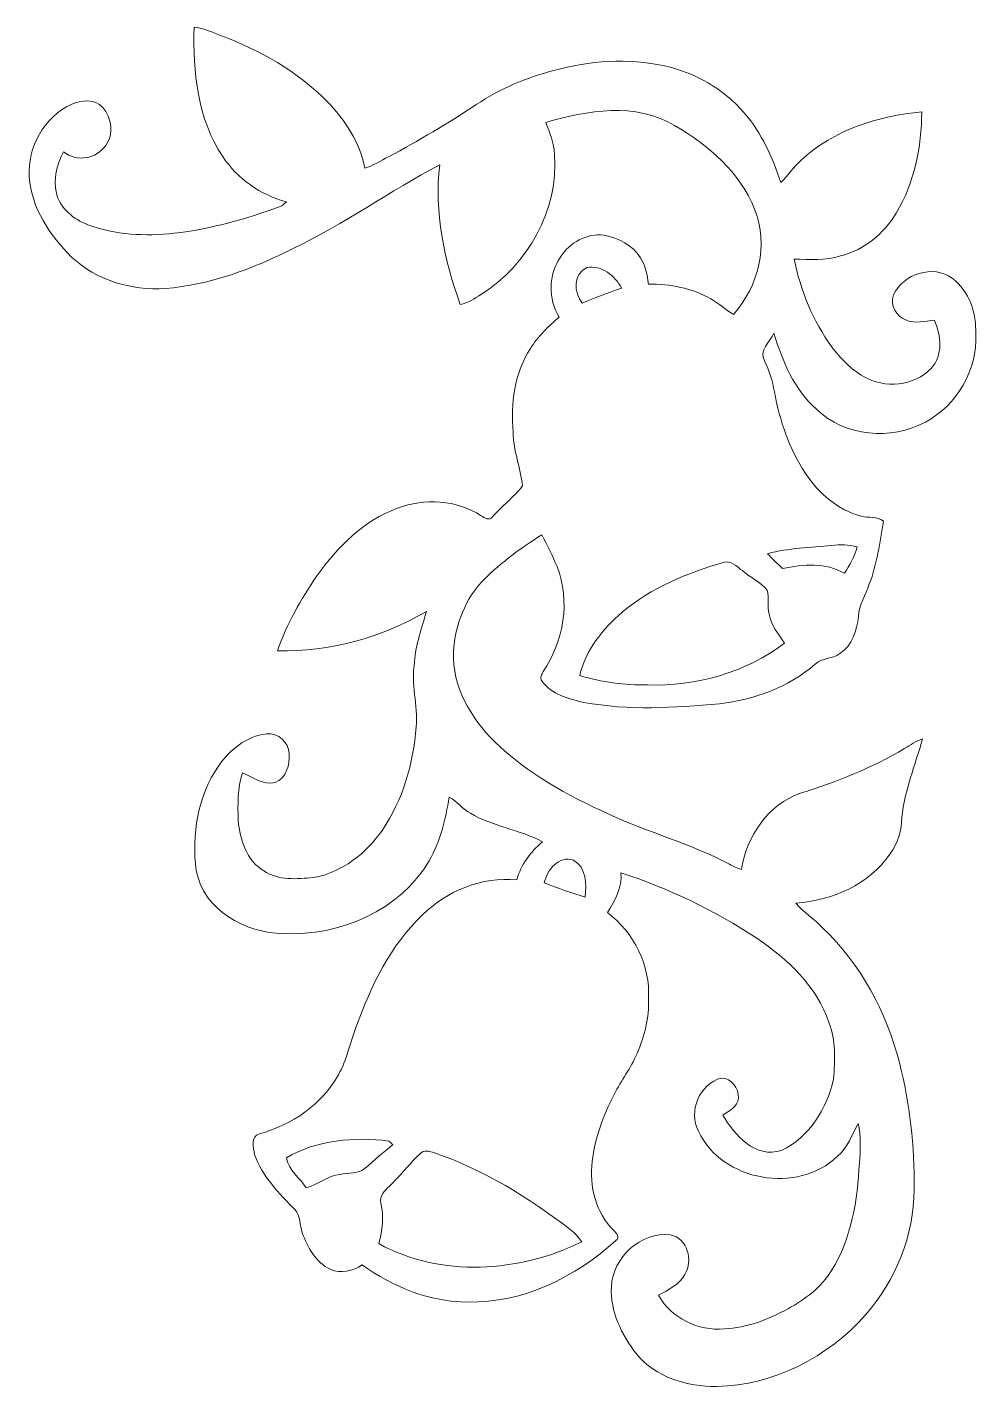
# Model space of a CAD drawing. Header units: centimetres. Extents: x -10.9 to 10.9, y -15.6 to 15.6.
import ezdxf

# ---------------------------------------------------------------- set-up
doc = ezdxf.new("R2010")
doc.units = ezdxf.units.CM
doc.header["$MEASUREMENT"] = 0
doc.layers.add('Layer 1', color=7, linetype='Continuous')

msp = doc.modelspace()

# ---------------------------------------------------------------- linework, layer by layer
at = {"layer": 'Layer 1', "color": 252, "lineweight": 9}
for points, knots in [([(-7.08289, 15.61561), (-6.86875, 15.5962), (-6.67402, 15.50095), (-6.47505, 15.42722), (-6.47505, 15.42722), (-5.57053, 15.09032), (-4.70975, 14.59996), (-4.02572, 13.91204), (-4.02572, 13.91204), (-3.61826, 13.48342), (-3.2676, 12.96942), (-3.16388, 12.37675), (-3.16388, 12.37675), (-2.96562, 12.42826), (-2.79593, 12.54574), (-2.61602, 12.63852), (-2.61602, 12.63852), (-1.92669, 13.00646), (-1.25359, 13.40545), (-0.60165, 13.83655), (-0.60165, 13.83655), (-0.06261, 14.20379), (0.54911, 14.45497), (1.17776, 14.62042), (1.17776, 14.62042), (2.0029, 14.84055), (2.88273, 14.9164), (3.72128, 14.72484), (3.72128, 14.72484), (4.42543, 14.5728), (5.08265, 14.19532), (5.55114, 13.6457), (5.55114, 13.6457), (5.95684, 13.18885), (6.20131, 12.62052), (6.39216, 12.04726), (6.39216, 12.04726), (6.55726, 12.20848), (6.68779, 12.40145), (6.85783, 12.55844), (6.85783, 12.55844), (7.6029, 13.25517), (8.63089, 13.58008), (9.6289, 13.6711), (9.6289, 13.6711), (9.62502, 12.86853), (9.4631, 12.04091), (9.04541, 11.34629), (9.04541, 11.34629), (8.76036, 10.87286), (8.30422, 10.49257), (7.762, 10.35887), (7.762, 10.35887), (7.41628, 10.25444), (7.05292, 10.27455), (6.69696, 10.28831), (6.69696, 10.28831), (6.84513, 9.57041), (7.127, 8.87191), (7.55915, 8.27748), (7.55915, 8.27748), (7.75847, 8.00549), (7.99871, 7.75888), (8.29434, 7.59203), (8.29434, 7.59203), (8.7713, 7.30416), (9.45675, 7.36943), (9.84656, 7.77547), (9.84656, 7.77547), (10.12208, 8.08062), (10.07728, 8.53148), (9.91853, 8.88108), (9.91853, 8.88108), (9.70545, 8.87013), (9.48073, 8.79147), (9.27542, 8.88461), (9.27542, 8.88461), (9.05281, 8.97069), (8.88136, 9.22715), (8.98191, 9.46457), (8.98191, 9.46457), (9.19886, 9.95176), (9.89101, 10.16907), (10.33093, 9.84803), (10.33093, 9.84803), (10.72286, 9.55418), (10.89008, 9.03807), (10.86786, 8.56217), (10.86786, 8.56217), (10.91619, 7.74055), (10.43429, 6.92634), (9.71216, 6.54252), (9.71216, 6.54252), (8.92476, 6.12236), (7.86325, 6.20279), (7.21202, 6.83885), (7.21202, 6.83885), (6.69414, 7.29111), (6.43344, 7.94445), (6.23341, 8.58334), (6.23341, 8.58334), (6.13675, 8.39072), (5.88558, 8.18082), (6.01857, 7.95257), (6.01857, 7.95257), (6.12899, 7.72644), (6.20131, 7.48408), (6.24647, 7.23678), (6.24647, 7.23678), (6.36747, 6.57568), (6.58619, 5.92304), (6.95908, 5.3593), (6.95908, 5.3593), (7.26353, 4.90739), (7.70203, 4.5218), (8.23896, 4.38281), (8.23896, 4.38281), (8.40688, 4.33166), (8.60408, 4.38704), (8.74801, 4.26534), (8.74801, 4.26534), (8.66582, 3.77991), (8.60302, 3.28673), (8.42522, 2.82353), (8.42522, 2.82353), (8.35114, 2.57094), (8.18004, 2.34799), (8.17405, 2.07741), (8.17405, 2.07741), (8.14476, 1.75603), (8.02658, 1.41101), (7.74895, 1.22227), (7.74895, 1.22227), (7.57891, 1.09669), (7.33761, 1.13337), (7.18274, 0.98097), (7.18274, 0.98097), (6.57067, 0.45181), (5.78045, 0.16817), (4.98529, 0.07081), (4.98529, 0.07081), (3.95024, -0.02056), (2.89825, -0.08971), (1.87026, 0.10397), (1.87026, 0.10397), (1.51537, 0.17911), (1.1259, 0.28953), (0.90259, 0.59856), (0.90259, 0.59856), (0.84932, 0.6663), (0.90224, 0.74849), (0.93787, 0.81023), (0.93787, 0.81023), (1.40636, 1.50555), (1.56616, 2.4316), (1.25431, 3.22252), (1.25431, 3.22252), (1.14883, 3.47123), (1.03488, 3.71677), (0.90365, 3.95313), (0.90365, 3.95313), (0.43304, 3.65785), (-0.02098, 3.32695), (-0.41433, 2.93254), (-0.41433, 2.93254), (-0.86024, 2.49792), (-1.08179, 1.87491), (-1.12729, 1.26355), (-1.12729, 1.26355), (-1.15305, 0.47297), (-0.72936, -0.25833), (-0.17903, -0.79738), (-0.17903, -0.79738), (0.56569, -1.53011), (1.49737, -2.03705), (2.44141, -2.46532), (2.44141, -2.46532), (3.35228, -2.88088), (4.32559, -3.1483), (5.21389, -3.61573), (5.21389, -3.61573), (5.30102, -3.66371), (5.39239, -3.70392), (5.48658, -3.73744), (5.48658, -3.73744), (5.60829, -2.97544), (6.09513, -2.24131), (6.84619, -1.98413), (6.84619, -1.98413), (7.67522, -1.72661), (8.48837, -1.40311), (9.23555, -0.95789), (9.23555, -0.95789), (9.36679, -0.87358), (9.49731, -0.78538), (9.64619, -0.73353), (9.64619, -0.73353), (9.48391, -1.33149), (9.23308, -1.91358), (9.17064, -2.53552), (9.17064, -2.53552), (9.171, -2.83644), (9.07433, -3.13137), (8.90006, -3.37655), (8.90006, -3.37655), (8.42522, -4.08916), (7.56868, -4.44088), (6.74036, -4.5132), (6.74036, -4.5132), (6.92063, -4.72873), (7.16863, -4.87162), (7.35454, -5.08258), (7.35454, -5.08258), (8.23261, -5.90808), (8.81751, -7.01157), (9.1149, -8.17256), (9.1149, -8.17256), (9.35691, -9.12083), (9.4638, -10.10296), (9.45533, -11.08086), (9.45533, -11.08086), (9.45322, -12.13743), (9.03271, -13.17777), (8.33879, -13.97011), (8.33879, -13.97011), (7.47872, -14.93954), (6.22742, -15.5876), (4.92143, -15.61547), (4.92143, -15.61547), (4.24481, -15.62182), (3.51703, -15.40592), (3.075, -14.86687), (3.075, -14.86687), (2.73739, -14.42731), (2.4721, -13.88897), (2.50244, -13.3217), (2.50244, -13.3217), (2.52819, -12.65002), (3.18224, -12.04888), (3.85816, -12.13284), (3.85816, -12.13284), (4.25751, -12.20587), (4.37957, -12.72269), (4.19048, -13.03878), (4.19048, -13.03878), (4.06242, -13.27443), (3.81054, -13.39438), (3.58476, -13.51644), (3.58476, -13.51644), (3.87757, -14.04807), (4.49845, -14.34511), (5.09641, -14.28973), (5.09641, -14.28973), (5.615, -14.26715), (6.10924, -14.07524), (6.56009, -13.82829), (6.56009, -13.82829), (6.94991, -13.61204), (7.32385, -13.33723), (7.55845, -12.94988), (7.55845, -12.94988), (8.01388, -12.21292), (8.15711, -11.33133), (8.19627, -10.47937), (8.19627, -10.47937), (8.22555, -10.17704), (8.23472, -9.86836), (8.16981, -9.56991), (8.16981, -9.56991), (8.03011, -9.83273), (7.92569, -10.12554), (7.69391, -10.32592), (7.69391, -10.32592), (6.77846, -11.20469), (5.04455, -10.90624), (4.50092, -9.74983), (4.50092, -9.74983), (4.25715, -9.29333), (4.52915, -8.65269), (5.03221, -8.52745), (5.03221, -8.52745), (5.25551, -8.53134), (5.4312, -8.77264), (5.41956, -8.98607), (5.41956, -8.98607), (5.3998, -9.18609), (5.21248, -9.28662), (5.05972, -9.37941), (5.05972, -9.37941), (5.33242, -9.84085), (5.80867, -10.38589), (6.4091, -10.18939), (6.4091, -10.18939), (7.04621, -9.892), (7.4512, -9.22278), (7.60431, -8.55496), (7.60431, -8.55496), (7.63853, -8.12), (7.66111, -7.66385), (7.49424, -7.2504), (7.49424, -7.2504), (7.21978, -6.4189), (6.55056, -5.79554), (5.8436, -5.31753), (5.8436, -5.31753), (4.87522, -4.68253), (3.82077, -4.16783), (2.7194, -3.81223), (2.7194, -3.81223), (2.75714, -4.15372), (2.58111, -4.44863), (2.41107, -4.72663), (2.41107, -4.72663), (3.02173, -5.1803), (3.39779, -5.943), (3.35404, -6.70571), (3.35404, -6.70571), (3.37556, -7.13998), (3.25632, -7.56684), (3.09193, -7.96513), (3.09193, -7.96513), (2.95435, -8.2985), (2.72398, -8.58143), (2.56629, -8.90493), (2.56629, -8.90493), (2.31053, -9.38506), (2.12532, -9.90575), (2.059, -10.44761), (2.059, -10.44761), (1.99267, -11.00995), (2.14472, -11.62414), (2.5543, -12.03089), (2.5543, -12.03089), (2.61533, -12.08734), (2.70528, -12.19246), (2.60757, -12.2609), (2.60757, -12.2609), (1.68223, -13.09734), (0.47538, -13.70341), (-0.79498, -13.67519), (-0.79498, -13.67519), (-1.67339, -13.67484), (-2.51336, -13.32206), (-3.22209, -12.82217), (-3.22209, -12.82217), (-3.43693, -12.95587), (-3.71174, -13.03102), (-3.95269, -12.9213), (-3.95269, -12.9213), (-4.291, -12.7682), (-4.47551, -12.41436), (-4.59651, -12.08169), (-4.59651, -12.08169), (-4.66707, -11.9113), (-4.62226, -11.6954), (-4.76267, -11.55746), (-4.76267, -11.55746), (-5.1292, -11.18246), (-5.51409, -10.7884), (-5.69365, -10.28464), (-5.69365, -10.28464), (-5.72081, -10.12871), (-5.79102, -9.86024), (-5.57759, -9.81157), (-5.57759, -9.81157), (-4.83922, -9.59919), (-4.1439, -9.13917), (-3.76854, -8.45443), (-3.76854, -8.45443), (-3.57028, -8.1073), (-3.49584, -7.71077), (-3.35544, -7.34036), (-3.35544, -7.34036), (-3.01889, -6.40409), (-2.56804, -5.47556), (-1.83779, -4.78095), (-1.83779, -4.78095), (-1.27193, -4.22321), (-0.47007, -3.89619), (0.32862, -3.97451), (0.32862, -3.97451), (0.43022, -3.6249), (0.64048, -3.33245), (0.91776, -3.10067), (0.91776, -3.10067), (0.39353, -2.81563), (-0.22101, -2.75001), (-0.73606, -2.44379), (-0.73606, -2.44379), (-0.91669, -2.34467), (-1.04263, -2.17357), (-1.2229, -2.07409), (-1.2229, -2.07409), (-1.30439, -2.57855), (-1.4268, -3.08762), (-1.6808, -3.536), (-1.6808, -3.536), (-2.35143, -4.67829), (-3.73467, -5.27626), (-5.02902, -5.20782), (-5.02902, -5.20782), (-5.89967, -5.19759), (-6.86487, -4.67864), (-7.03138, -3.76002), (-7.03138, -3.76002), (-7.14357, -2.93981), (-6.99505, -2.05398), (-6.52409, -1.36113), (-6.52409, -1.36113), (-6.26056, -0.99811), (-5.88203, -0.66226), (-5.41637, -0.62275), (-5.41637, -0.62275), (-5.15743, -0.59383), (-4.89743, -0.81325), (-4.90131, -1.07748), (-4.90131, -1.07748), (-4.87732, -1.33079), (-4.96234, -1.63841), (-5.22304, -1.73578), (-5.22304, -1.73578), (-5.49468, -1.80104), (-5.73492, -1.61723), (-5.97058, -1.51352), (-5.97058, -1.51352), (-6.08805, -1.86701), (-6.07747, -2.2466), (-6.06759, -2.61419), (-6.06759, -2.61419), (-6.03337, -3.05164), (-5.87427, -3.53071), (-5.47987, -3.77025), (-5.47987, -3.77025), (-5.14332, -3.99285), (-4.71998, -3.95581), (-4.33792, -3.92159), (-4.33792, -3.92159), (-3.68387, -3.80376), (-3.1279, -3.36879), (-2.75819, -2.82939), (-2.75819, -2.82939), (-2.28123, -2.13371), (-2.04945, -1.2955), (-1.97855, -0.46224), (-1.97855, -0.46224), (-1.93551, 0.03906), (-2.11119, 0.53542), (-2.01629, 1.0353), (-2.01629, 1.0353), (-1.99795, 1.43676), (-1.84555, 1.80894), (-1.74748, 2.19277), (-1.74748, 2.19277), (-2.77441, 1.58352), (-3.97209, 1.26849), (-5.16554, 1.28577), (-5.16554, 1.28577), (-4.95458, 1.90172), (-4.62614, 2.47675), (-4.25996, 3.01403), (-4.25996, 3.01403), (-3.78971, 3.67196), (-3.18681, 4.2805), (-2.41282, 4.56308), (-2.41282, 4.56308), (-1.79157, 4.80191), (-1.0518, 4.75958), (-0.48947, 4.39057), (-0.48947, 4.39057), (-0.41151, 4.34258), (-0.29862, 4.26497), (-0.22947, 4.36834), (-0.22947, 4.36834), (-0.00934, 4.61353), (0.25771, 4.81743), (0.46162, 5.07496), (0.46162, 5.07496), (0.41682, 5.48806), (0.24854, 5.8867), (0.24466, 6.30898), (0.24466, 6.30898), (0.18892, 6.96832), (0.27535, 7.66611), (0.64224, 8.23126), (0.64224, 8.23126), (0.81193, 8.51418), (1.05852, 8.73644), (1.30088, 8.95552), (1.30088, 8.95552), (1.04758, 9.36932), (1.05287, 9.93059), (1.33051, 10.33135), (1.33051, 10.33135), (1.53971, 10.66296), (1.93729, 10.8905), (2.33416, 10.83512), (2.33416, 10.83512), (2.6626, 10.7762), (2.99068, 10.60934), (3.17201, 10.31971), (3.17201, 10.31971), (3.29054, 10.13979), (3.31771, 9.92177), (3.35581, 9.71468), (3.35581, 9.71468), (3.84828, 9.71822), (4.35099, 9.62191), (4.78173, 9.37496), (4.78173, 9.37496), (4.96835, 9.2723), (5.12252, 9.12132), (5.30843, 9.0169), (5.30843, 9.0169), (5.87605, 9.66389), (6.12229, 10.61745), (5.79103, 11.43166), (5.79103, 11.43166), (5.45378, 12.28115), (4.72882, 12.91227), (3.9513, 13.35642), (3.9513, 13.35642), (3.05877, 13.9004), (1.94364, 13.70144), (0.99608, 13.42697), (0.99608, 13.42697), (1.08427, 13.19097), (1.18799, 12.95355), (1.19751, 12.69778), (1.19751, 12.69778), (1.29347, 11.41861), (0.58191, 10.14896), (-0.49335, 9.4748), (-0.49335, 9.4748), (-0.64222, 9.38061), (-0.79251, 9.27901), (-0.9689, 9.24585), (-0.9689, 9.24585), (-1.3319, 10.27138), (-1.57356, 11.36605), (-1.44127, 12.45648), (-1.44127, 12.45648), (-2.58003, 11.84759), (-3.63766, 11.09264), (-4.80394, 10.53243), (-4.80394, 10.53243), (-5.72434, 10.07065), (-6.70965, 9.68929), (-7.7447, 9.61239), (-7.7447, 9.61239), (-8.51834, 9.563), (-9.32373, 9.79583), (-9.89347, 10.33523), (-9.89347, 10.33523), (-10.39089, 10.82877), (-10.81704, 11.45742), (-10.86749, 12.17532), (-10.86749, 12.17532), (-10.9137, 12.85618), (-10.52353, 13.55292), (-9.90088, 13.84149), (-9.90088, 13.84149), (-9.67404, 13.94203), (-9.35654, 13.97625), (-9.17698, 13.76987), (-9.17698, 13.76987), (-8.98224, 13.53351), (-8.91451, 13.15816), (-9.10748, 12.90063), (-9.10748, 12.90063), (-9.32267, 12.58948), (-9.78411, 12.50764), (-10.07974, 12.75423), (-10.07974, 12.75423), (-10.22296, 12.46142), (-10.32527, 12.12558), (-10.24378, 11.79996), (-10.24378, 11.79996), (-10.15347, 11.45071), (-9.84867, 11.20342), (-9.52376, 11.07783), (-9.52376, 11.07783), (-8.89581, 10.83582), (-8.20331, 10.81077), (-7.54044, 10.88204), (-7.54044, 10.88204), (-6.704, 10.96952), (-5.89403, 11.21506), (-5.1038, 11.4934), (-5.1038, 11.4934), (-5.0463, 11.51457), (-5.00573, 11.56184), (-4.96128, 11.60135), (-4.96128, 11.60135), (-5.55077, 11.76504), (-6.08523, 12.1284), (-6.42214, 12.64345), (-6.42214, 12.64345), (-7.00245, 13.51199), (-7.11252, 14.59679), (-7.08289, 15.61561), (-7.08289, 15.61561), (-7.08289, 15.61561), (-7.08289, 15.61561), (-7.08289, 15.61561)], [0, 0, 0, 0, 0.00657895, 0.00657895, 0.00657895, 0.00657895, 0.01315789, 0.01315789, 0.01315789, 0.01315789, 0.01973684, 0.01973684, 0.01973684, 0.01973684, 0.02631579, 0.02631579, 0.02631579, 0.02631579, 0.03289474, 0.03289474, 0.03289474, 0.03289474, 0.03947368, 0.03947368, 0.03947368, 0.03947368, 0.04605263, 0.04605263, 0.04605263, 0.04605263, 0.05263158, 0.05263158, 0.05263158, 0.05263158, 0.05921053, 0.05921053, 0.05921053, 0.05921053, 0.06578947, 0.06578947, 0.06578947, 0.06578947, 0.07236842, 0.07236842, 0.07236842, 0.07236842, 0.07894737, 0.07894737, 0.07894737, 0.07894737, 0.08552632, 0.08552632, 0.08552632, 0.08552632, 0.09210526, 0.09210526, 0.09210526, 0.09210526, 0.09868421, 0.09868421, 0.09868421, 0.09868421, 0.10526316, 0.10526316, 0.10526316, 0.10526316, 0.11184211, 0.11184211, 0.11184211, 0.11184211, 0.11842105, 0.11842105, 0.11842105, 0.11842105, 0.125, 0.125, 0.125, 0.125, 0.13157895, 0.13157895, 0.13157895, 0.13157895, 0.13815789, 0.13815789, 0.13815789, 0.13815789, 0.14473684, 0.14473684, 0.14473684, 0.14473684, 0.15131579, 0.15131579, 0.15131579, 0.15131579, 0.15789474, 0.15789474, 0.15789474, 0.15789474, 0.16447368, 0.16447368, 0.16447368, 0.16447368, 0.17105263, 0.17105263, 0.17105263, 0.17105263, 0.17763158, 0.17763158, 0.17763158, 0.17763158, 0.18421053, 0.18421053, 0.18421053, 0.18421053, 0.19078947, 0.19078947, 0.19078947, 0.19078947, 0.19736842, 0.19736842, 0.19736842, 0.19736842, 0.20394737, 0.20394737, 0.20394737, 0.20394737, 0.21052632, 0.21052632, 0.21052632, 0.21052632, 0.21710526, 0.21710526, 0.21710526, 0.21710526, 0.22368421, 0.22368421, 0.22368421, 0.22368421, 0.23026316, 0.23026316, 0.23026316, 0.23026316, 0.23684211, 0.23684211, 0.23684211, 0.23684211, 0.24342105, 0.24342105, 0.24342105, 0.24342105, 0.25, 0.25, 0.25, 0.25, 0.25657895, 0.25657895, 0.25657895, 0.25657895, 0.26315789, 0.26315789, 0.26315789, 0.26315789, 0.26973684, 0.26973684, 0.26973684, 0.26973684, 0.27631579, 0.27631579, 0.27631579, 0.27631579, 0.28289474, 0.28289474, 0.28289474, 0.28289474, 0.28947368, 0.28947368, 0.28947368, 0.28947368, 0.29605263, 0.29605263, 0.29605263, 0.29605263, 0.30263158, 0.30263158, 0.30263158, 0.30263158, 0.30921053, 0.30921053, 0.30921053, 0.30921053, 0.31578947, 0.31578947, 0.31578947, 0.31578947, 0.32236842, 0.32236842, 0.32236842, 0.32236842, 0.32894737, 0.32894737, 0.32894737, 0.32894737, 0.33552632, 0.33552632, 0.33552632, 0.33552632, 0.34210526, 0.34210526, 0.34210526, 0.34210526, 0.34868421, 0.34868421, 0.34868421, 0.34868421, 0.35526316, 0.35526316, 0.35526316, 0.35526316, 0.36184211, 0.36184211, 0.36184211, 0.36184211, 0.36842105, 0.36842105, 0.36842105, 0.36842105, 0.375, 0.375, 0.375, 0.375, 0.38157895, 0.38157895, 0.38157895, 0.38157895, 0.38815789, 0.38815789, 0.38815789, 0.38815789, 0.39473684, 0.39473684, 0.39473684, 0.39473684, 0.40131579, 0.40131579, 0.40131579, 0.40131579, 0.40789474, 0.40789474, 0.40789474, 0.40789474, 0.41447368, 0.41447368, 0.41447368, 0.41447368, 0.42105263, 0.42105263, 0.42105263, 0.42105263, 0.42763158, 0.42763158, 0.42763158, 0.42763158, 0.43421053, 0.43421053, 0.43421053, 0.43421053, 0.44078947, 0.44078947, 0.44078947, 0.44078947, 0.44736842, 0.44736842, 0.44736842, 0.44736842, 0.45394737, 0.45394737, 0.45394737, 0.45394737, 0.46052632, 0.46052632, 0.46052632, 0.46052632, 0.46710526, 0.46710526, 0.46710526, 0.46710526, 0.47368421, 0.47368421, 0.47368421, 0.47368421, 0.48026316, 0.48026316, 0.48026316, 0.48026316, 0.48684211, 0.48684211, 0.48684211, 0.48684211, 0.49342105, 0.49342105, 0.49342105, 0.49342105, 0.5, 0.5, 0.5, 0.5, 0.50657895, 0.50657895, 0.50657895, 0.50657895, 0.51315789, 0.51315789, 0.51315789, 0.51315789, 0.51973684, 0.51973684, 0.51973684, 0.51973684, 0.52631579, 0.52631579, 0.52631579, 0.52631579, 0.53289474, 0.53289474, 0.53289474, 0.53289474, 0.53947368, 0.53947368, 0.53947368, 0.53947368, 0.54605263, 0.54605263, 0.54605263, 0.54605263, 0.55263158, 0.55263158, 0.55263158, 0.55263158, 0.55921053, 0.55921053, 0.55921053, 0.55921053, 0.56578947, 0.56578947, 0.56578947, 0.56578947, 0.57236842, 0.57236842, 0.57236842, 0.57236842, 0.57894737, 0.57894737, 0.57894737, 0.57894737, 0.58552632, 0.58552632, 0.58552632, 0.58552632, 0.59210526, 0.59210526, 0.59210526, 0.59210526, 0.59868421, 0.59868421, 0.59868421, 0.59868421, 0.60526316, 0.60526316, 0.60526316, 0.60526316, 0.61184211, 0.61184211, 0.61184211, 0.61184211, 0.61842105, 0.61842105, 0.61842105, 0.61842105, 0.625, 0.625, 0.625, 0.625, 0.63157895, 0.63157895, 0.63157895, 0.63157895, 0.63815789, 0.63815789, 0.63815789, 0.63815789, 0.64473684, 0.64473684, 0.64473684, 0.64473684, 0.65131579, 0.65131579, 0.65131579, 0.65131579, 0.65789474, 0.65789474, 0.65789474, 0.65789474, 0.66447368, 0.66447368, 0.66447368, 0.66447368, 0.67105263, 0.67105263, 0.67105263, 0.67105263, 0.67763158, 0.67763158, 0.67763158, 0.67763158, 0.68421053, 0.68421053, 0.68421053, 0.68421053, 0.69078947, 0.69078947, 0.69078947, 0.69078947, 0.69736842, 0.69736842, 0.69736842, 0.69736842, 0.70394737, 0.70394737, 0.70394737, 0.70394737, 0.71052632, 0.71052632, 0.71052632, 0.71052632, 0.71710526, 0.71710526, 0.71710526, 0.71710526, 0.72368421, 0.72368421, 0.72368421, 0.72368421, 0.73026316, 0.73026316, 0.73026316, 0.73026316, 0.73684211, 0.73684211, 0.73684211, 0.73684211, 0.74342105, 0.74342105, 0.74342105, 0.74342105, 0.75, 0.75, 0.75, 0.75, 0.75657895, 0.75657895, 0.75657895, 0.75657895, 0.76315789, 0.76315789, 0.76315789, 0.76315789, 0.76973684, 0.76973684, 0.76973684, 0.76973684, 0.77631579, 0.77631579, 0.77631579, 0.77631579, 0.78289474, 0.78289474, 0.78289474, 0.78289474, 0.78947368, 0.78947368, 0.78947368, 0.78947368, 0.79605263, 0.79605263, 0.79605263, 0.79605263, 0.80263158, 0.80263158, 0.80263158, 0.80263158, 0.80921053, 0.80921053, 0.80921053, 0.80921053, 0.81578947, 0.81578947, 0.81578947, 0.81578947, 0.82236842, 0.82236842, 0.82236842, 0.82236842, 0.82894737, 0.82894737, 0.82894737, 0.82894737, 0.83552632, 0.83552632, 0.83552632, 0.83552632, 0.84210526, 0.84210526, 0.84210526, 0.84210526, 0.84868421, 0.84868421, 0.84868421, 0.84868421, 0.85526316, 0.85526316, 0.85526316, 0.85526316, 0.86184211, 0.86184211, 0.86184211, 0.86184211, 0.86842105, 0.86842105, 0.86842105, 0.86842105, 0.875, 0.875, 0.875, 0.875, 0.88157895, 0.88157895, 0.88157895, 0.88157895, 0.88815789, 0.88815789, 0.88815789, 0.88815789, 0.89473684, 0.89473684, 0.89473684, 0.89473684, 0.90131579, 0.90131579, 0.90131579, 0.90131579, 0.90789474, 0.90789474, 0.90789474, 0.90789474, 0.91447368, 0.91447368, 0.91447368, 0.91447368, 0.92105263, 0.92105263, 0.92105263, 0.92105263, 0.92763158, 0.92763158, 0.92763158, 0.92763158, 0.93421053, 0.93421053, 0.93421053, 0.93421053, 0.94078947, 0.94078947, 0.94078947, 0.94078947, 0.94736842, 0.94736842, 0.94736842, 0.94736842, 0.95394737, 0.95394737, 0.95394737, 0.95394737, 0.96052632, 0.96052632, 0.96052632, 0.96052632, 0.96710526, 0.96710526, 0.96710526, 0.96710526, 0.97368421, 0.97368421, 0.97368421, 0.97368421, 0.98026316, 0.98026316, 0.98026316, 0.98026316, 0.98684211, 0.98684211, 0.98684211, 0.98684211, 1, 1, 1, 1]), ([(1.94152, 10.09252), (1.61555, 9.95987), (1.64307, 9.51573), (1.82757, 9.27337), (1.82757, 9.27337), (2.12743, 9.39542), (2.42694, 9.51784), (2.73562, 9.61697), (2.73562, 9.61697), (2.59769, 9.90131), (2.2696, 10.15778), (1.94152, 10.09252), (1.94152, 10.09252), (1.94152, 10.09252), (1.94152, 10.09252), (1.94152, 10.09252)], [0, 0, 0, 0, 0.2, 0.2, 0.2, 0.2, 0.4, 0.4, 0.4, 0.4, 0.6, 0.6, 0.6, 0.6, 1, 1, 1, 1]), ([(7.56409, 3.70936), (7.07197, 3.65891), (6.5675, 3.6508), (6.08913, 3.51956), (6.08913, 3.51956), (6.19849, 3.40068), (6.31667, 3.28991), (6.43379, 3.17843), (6.43379, 3.17843), (6.90793, 3.27615), (7.42051, 3.32271), (7.85725, 3.06836), (7.85725, 3.06836), (7.96908, 3.26168), (8.09573, 3.45254), (8.1423, 3.67479), (8.1423, 3.67479), (7.95462, 3.73158), (7.75706, 3.73088), (7.56409, 3.70936), (7.56409, 3.70936), (7.56409, 3.70936), (7.56409, 3.70936), (7.56409, 3.70936)], [0, 0, 0, 0, 0.14285714, 0.14285714, 0.14285714, 0.14285714, 0.28571429, 0.28571429, 0.28571429, 0.28571429, 0.42857143, 0.42857143, 0.42857143, 0.42857143, 0.57142857, 0.57142857, 0.57142857, 0.57142857, 0.71428571, 0.71428571, 0.71428571, 0.71428571, 1, 1, 1, 1]), ([(5.07419, 3.31919), (4.24128, 3.07859), (3.41754, 2.73604), (2.74797, 2.17231), (2.74797, 2.17231), (2.30171, 1.79448), (1.90765, 1.30059), (1.77607, 0.72062), (1.77607, 0.72062), (2.27666, 0.56082), (2.80759, 0.49661), (3.33217, 0.50472), (3.33217, 0.50472), (4.44413, 0.46945), (5.58713, 0.78377), (6.47507, 1.46604), (6.47507, 1.46604), (6.33501, 1.67348), (6.17556, 1.87809), (6.123, 2.12891), (6.123, 2.12891), (6.07078, 2.30883), (6.13887, 2.50568), (6.07608, 2.67995), (6.07608, 2.67995), (5.92156, 2.86798), (5.69331, 2.97417), (5.50987, 3.1308), (5.50987, 3.1308), (5.38005, 3.21935), (5.24916, 3.38092), (5.07419, 3.31919), (5.07419, 3.31919), (5.07419, 3.31919), (5.07419, 3.31919), (5.07419, 3.31919)], [0, 0, 0, 0, 0.1, 0.1, 0.1, 0.1, 0.2, 0.2, 0.2, 0.2, 0.3, 0.3, 0.3, 0.3, 0.4, 0.4, 0.4, 0.4, 0.5, 0.5, 0.5, 0.5, 0.6, 0.6, 0.6, 0.6, 0.7, 0.7, 0.7, 0.7, 0.8, 0.8, 0.8, 0.8, 1, 1, 1, 1]), ([(0.96045, -4.04647), (1.27124, -4.16324), (1.58451, -4.27578), (1.9013, -4.37314), (1.9013, -4.37314), (1.92776, -4.07822), (1.93129, -3.68946), (1.6339, -3.52542), (1.6339, -3.52542), (1.29382, -3.40159), (1.02148, -3.74732), (0.96045, -4.04647), (0.96045, -4.04647), (0.96045, -4.04647), (0.96045, -4.04647), (0.96045, -4.04647)], [0, 0, 0, 0, 0.2, 0.2, 0.2, 0.2, 0.4, 0.4, 0.4, 0.4, 0.6, 0.6, 0.6, 0.6, 1, 1, 1, 1]), ([(-4.96022, -10.36118), (-4.91048, -10.64306), (-4.65648, -10.82086), (-4.50585, -11.04946), (-4.50585, -11.04946), (-4.23456, -10.98314), (-4.01901, -10.77076), (-3.7322, -10.74114), (-3.7322, -10.74114), (-3.53959, -10.68998), (-3.31064, -10.74114), (-3.15012, -10.5979), (-3.15012, -10.5979), (-2.94234, -10.4134), (-2.73173, -10.23278), (-2.51653, -10.05675), (-2.51653, -10.05675), (-2.53982, -10.03629), (-2.58603, -9.99572), (-2.60896, -9.97524), (-2.60896, -9.97524), (-3.4073, -9.87754), (-4.25432, -9.94456), (-4.96022, -10.36118), (-4.96022, -10.36118), (-4.96022, -10.36118), (-4.96022, -10.36118), (-4.96022, -10.36118)], [0, 0, 0, 0, 0.125, 0.125, 0.125, 0.125, 0.25, 0.25, 0.25, 0.25, 0.375, 0.375, 0.375, 0.375, 0.5, 0.5, 0.5, 0.5, 0.625, 0.625, 0.625, 0.625, 0.75, 0.75, 0.75, 0.75, 1, 1, 1, 1]), ([(-1.88894, -10.2663), (-2.138, -10.50194), (-2.34896, -10.77465), (-2.59591, -11.01277), (-2.59591, -11.01277), (-2.69962, -11.1172), (-2.83756, -11.23608), (-2.79135, -11.40118), (-2.79135, -11.40118), (-2.7215, -11.71127), (-2.74866, -12.02913), (-2.84144, -12.33111), (-2.84144, -12.33111), (-1.41234, -13.12097), (0.38401, -12.99891), (1.81981, -12.29124), (1.81981, -12.29124), (1.74326, -12.18717), (1.66283, -12.08416), (1.5584, -12.0069), (1.5584, -12.0069), (0.60802, -11.27701), (-0.42774, -10.63848), (-1.56368, -10.24265), (-1.56368, -10.24265), (-1.6681, -10.21232), (-1.80674, -10.16893), (-1.88894, -10.2663)], [0, 0, 0, 0, 0.125, 0.125, 0.125, 0.125, 0.25, 0.25, 0.25, 0.25, 0.375, 0.375, 0.375, 0.375, 0.5, 0.5, 0.5, 0.5, 0.625, 0.625, 0.625, 0.625, 0.75, 0.75, 0.75, 0.75, 1, 1, 1, 1])]:
    msp.add_open_spline(points, degree=3, knots=knots, dxfattribs=at)

doc.saveas('drawing.dxf')
